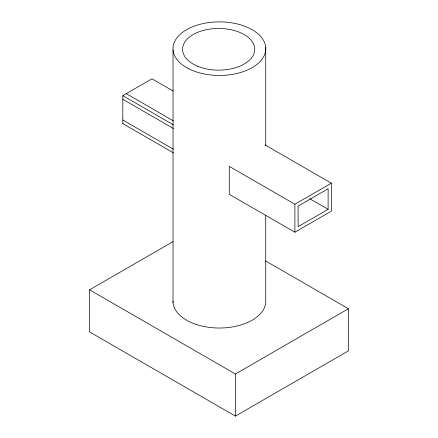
<?xml version="1.0" encoding="UTF-8"?>
<svg xmlns="http://www.w3.org/2000/svg" width="438" height="438" viewBox="0 0 438 438"><rect width="100%" height="100%" fill="white"/><g stroke="black" fill="none" stroke-linecap="round" stroke-linejoin="round"><path stroke-width="0.66" d="M173.448 152.867L122.821 123.636L122.821 95.648L151.986 78.807L173.18 91.044M122.821 123.636L123.127 123.461M265.767 261.032L348.424 308.752L348.424 350.849L235.403 416.1L89.576 331.905L89.576 289.808L173.01 241.645M294.884 204.234L331.336 183.183L331.336 211.176L294.884 232.222L229.26 194.335L229.26 166.347L294.884 204.234L294.884 232.222M328.122 209.32L298.097 226.654L298.097 206.09L328.122 188.751L328.122 209.32L309.77 198.726M89.576 289.808L235.403 374.003L348.424 308.752M265.028 144.901L331.336 183.183M126.27 93.655L173.366 120.844M122.821 95.648L173.448 124.879M122.821 99.278L173.448 128.509M122.821 120.007L173.448 149.238M265.729 47.413L265.729 145.717M265.729 215.343L265.729 299.992A46.401 26.789 0 0 1 220.445 328.024A46.401 26.789 0 0 1 172.977 301.224M235.403 374.003L235.403 416.1M173.026 49.91L173.026 302.488M188.132 68.465A46.401 26.789 0 0 0 264.711 54.383A46.401 26.789 0 0 0 205.296 23.137A46.401 26.789 0 0 0 188.132 68.465M197.648 66.242A36.091 20.838 0 0 0 254.571 51.334A36.091 20.838 0 0 0 203.747 30.326A36.091 20.838 0 0 0 197.648 66.242"/></g></svg>
